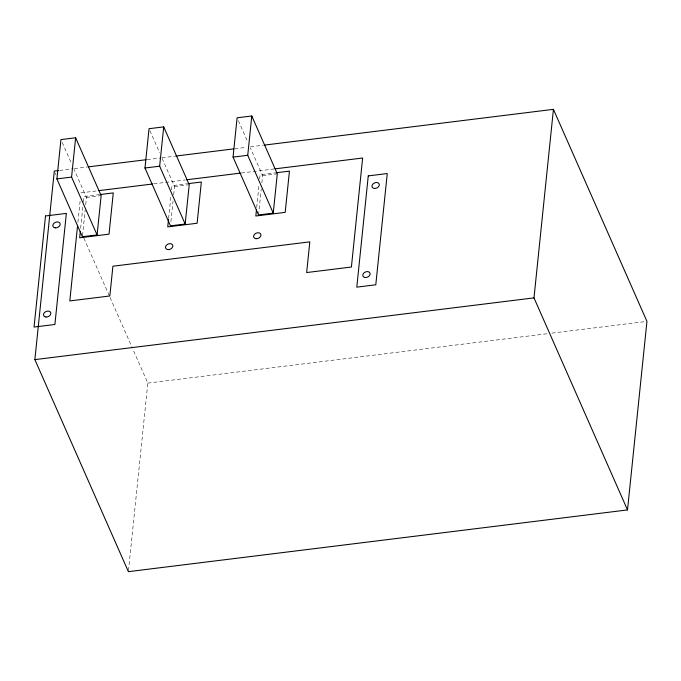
<?xml version="1.0" encoding="UTF-8"?>
<svg xmlns="http://www.w3.org/2000/svg" width="681" height="681" viewBox="0 0 681 681"><rect width="100%" height="100%" fill="white"/><g stroke="black" fill="none" stroke-linecap="round" stroke-linejoin="round"><path stroke-width="0.51" stroke-dasharray="3.4 2.55" d="M77.915 222.227L80.077 201.244M80.647 228.271L82.827 207.118M83.371 201.831L83.916 196.545L99.647 194.596M82.512 235.703L85.176 209.833M85.712 204.666L86.453 197.422L74.127 169.475M128.496 570.601L147.828 383.114L132.812 349.072M168.616 218.431L171.016 195.166M171.561 189.88L171.995 185.649L187.726 183.7M170.905 221.7L173.042 201.014M173.681 194.809L174.532 186.526L161.78 157.617M256.694 207.535L259.095 184.27M259.64 178.984L260.082 174.753L274.758 172.94M258.559 214.949L261.232 189.088M261.87 182.874L262.619 175.638L250.285 147.683M59.587 170.42L73.301 168.726M74.357 168.599L87.023 167.032M147.173 159.592L160.886 157.89M161.942 157.762L174.608 156.196M234.749 148.756L246.36 147.326M250.582 146.798L263.241 145.232M80.945 192.851L97.826 190.765M153.744 183.844L185.394 179.937M241.312 173.017L274.017 168.973M86.453 197.422L101.137 195.609M174.532 186.526L189.216 184.713M262.619 175.638L277.295 173.817M147.828 383.114L547.762 333.647M551.976 333.128L644.839 321.645M238.384 120.699L247.739 141.903M149.88 130.624L159.66 152.799M62.226 142.482L71.582 163.687M55.17 173.017L56.029 174.966M83.908 238.188L109.65 296.55M110.075 297.52L132.386 348.102"/><path stroke-width="1.02" d="M264.296 145.104L553.432 109.343L646.95 321.381L627.507 509.924L128.386 571.657L34.867 359.619L54.31 171.076L58.532 170.556M56.898 178.907L60.949 139.596L75.634 137.775L101.137 195.609L97.085 234.919L82.401 236.733L56.898 178.907L71.573 177.086L97.085 234.919M71.573 177.086L75.634 137.775M77.591 225.377L69.802 300.925L109.845 295.971L112.91 266.211L309.821 241.857L306.654 272.553L351.405 267.02L362.641 158.009L275.073 168.845M80.324 231.438L79.668 237.788L109.028 234.153L113.276 192.91L100.694 194.468M144.976 168.011L149.028 128.7L163.712 126.887L189.216 184.713L185.164 224.023L170.48 225.837L144.976 168.011L159.66 166.198L185.164 224.023M159.66 166.198L163.712 126.887M168.505 219.486L167.747 226.892L197.107 223.257L201.355 182.014L188.773 183.572M233.055 157.115L237.107 117.804L251.791 115.991L277.295 173.817L273.243 213.127L258.559 214.949L233.055 157.115L247.739 155.302L273.243 213.127M247.739 155.302L251.791 115.991M256.482 209.654L255.826 215.996L285.186 212.37L289.442 171.127L275.805 172.812M627.507 509.924L533.989 297.886L553.432 109.343M88.079 166.896L146.117 159.72M175.664 156.068L233.694 148.892M98.881 190.637L152.689 183.981M186.449 179.801L240.257 173.144M34.867 359.619L533.989 297.886M45.508 215.971L34.05 327.059L54.897 324.479L66.355 213.391L45.508 215.971M368.268 175.894L356.793 287.144L375.784 284.794L387.259 173.544L368.268 175.894M365.212 277.525A3.831 2.784 -23.8 0 0 370.081 273.362A3.831 2.784 -23.8 0 0 364.071 272.8A3.831 2.784 -23.8 0 0 365.212 277.525M374.397 188.433A3.831 2.784 -23.8 0 0 379.266 184.27A3.831 2.784 -23.8 0 0 373.256 183.708A3.831 2.784 -23.8 0 0 374.397 188.433M45.925 317.014A3.831 2.784 -23.8 0 0 50.786 312.851A3.831 2.784 -23.8 0 0 44.784 312.29A3.831 2.784 -23.8 0 0 45.925 317.014M55.263 227.863A3.831 2.784 -23.8 0 0 60.132 223.7A3.831 2.784 -23.8 0 0 54.131 223.138A3.831 2.784 -23.8 0 0 55.263 227.863M256.005 238.69A3.831 2.784 -23.8 0 0 260.874 234.528A3.831 2.784 -23.8 0 0 254.873 233.966A3.831 2.784 -23.8 0 0 256.005 238.69M167.926 249.586A3.831 2.784 -23.8 0 0 172.795 245.424A3.831 2.784 -23.8 0 0 166.794 244.862A3.831 2.784 -23.8 0 0 167.926 249.586"/></g></svg>
